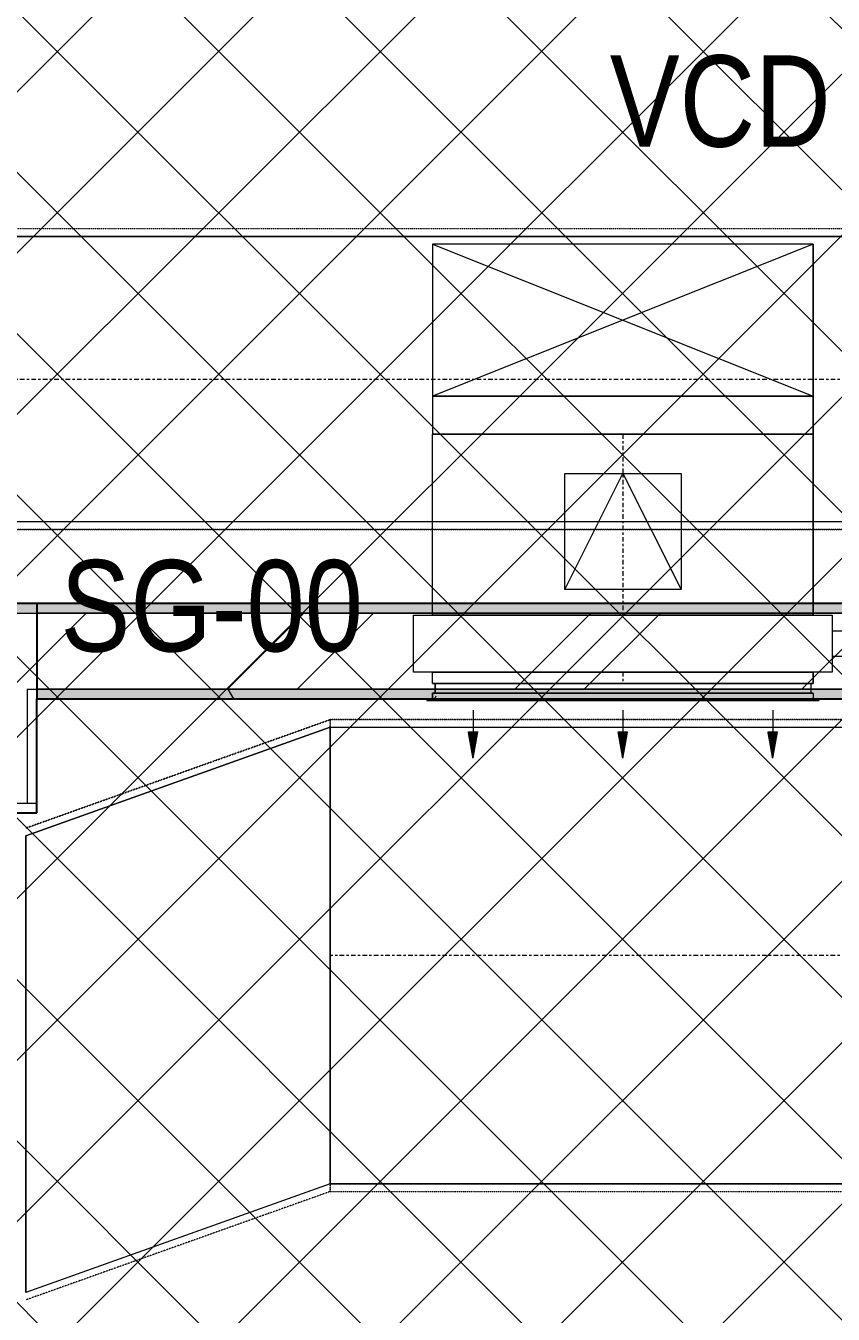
# Model space of a CAD drawing. Header units: inches. Extents: x -83664 to 20107, y -47222 to 19398.
# Drawn here: x -36351 to -34230, y -27657 to -24271 of the extents above; entities that cross this region are included whole.
import ezdxf

# ---------------------------------------------------------------- set-up
doc = ezdxf.new("R2010")
doc.units = ezdxf.units.IN
doc.header["$MEASUREMENT"] = 0
doc.linetypes.add('Center', pattern=[29.999999, 12, -6, 6, -6])
doc.linetypes.add('Hidden 0_50', pattern=[1.0584, 0.5292, -0.5292])
doc.layers.add('A-DETL', color=7, linetype='Continuous', lineweight=18, true_color=0x00a600)
doc.layers.add('M-HVAC-DUCT', color=7, linetype='Continuous', lineweight=9, true_color=0xffe97f)
for name, color, linetype, lineweight in [('A-DETL-GENF', 7, 'Continuous', 9), ('A-WALL', 7, 'Continuous', 9), ('A-WALL-PATT', 7, 'Continuous', 25), ('G-ANNO-TEXT', 7, 'Continuous', 9), ('M-HVAC-CDFF', 7, 'Continuous', 9), ('M-HVAC-DUCT-ANNO', 7, 'Continuous', 9), ('M-HVAC-DUCT-CNTR', 7, 'Center', 9)]:
    doc.layers.add(name, color=color, linetype=linetype, lineweight=lineweight)
doc.styles.add('Arial Narrow_21', font='ARIALN.TTF', dxfattribs={"height": 240})
pattern_1 = [(0, (0, 0), (1219.2, 304.8), [50.292, -864.108, 50.292, -864.108, -4876.8]), (0, (0, 0), (1219.2, 304.8), [-1828.8, 50.292, -1778.508, 50.292, -864.108, -2133.6]), (0, (0, 0), (1219.2, 304.8), [-4572, 50.292, -559.308, 50.292, -1473.708]), (120, (457.2, 152.4), (-873.56454, 903.45817), [50.292, -864.108, 50.292, -864.108, -4876.8]), (120, (457.2, 152.4), (-873.56454, 903.45817), [-1828.8, 50.292, -1778.508, 50.292, -864.108, -2133.6]), (120, (457.2, 152.4), (-873.56454, 903.45817), [-4572, 50.292, -559.308, 50.292, -1473.708]), (240, (609.6, 762), (-345.63546, -1208.25817), [50.292, -864.108, 50.292, -864.108, -4876.8]), (240, (609.6, 762), (-345.63546, -1208.25817), [-1828.8, 50.292, -1778.508, 50.292, -864.108, -2133.6]), (240, (609.6, 762), (-345.63546, -1208.25817), [-4572, 50.292, -559.308, 50.292, -1473.708])]
pattern_2 = [(45, (0, 0), (-377.1708, 377.1708), []), (45, (0, 571.5), (-377.1708, 377.1708), [])]

# ---------------------------------------------------------------- blocks, each defined once
blk = doc.blocks.new('GCE-AT-Supply Register Grille Rectangular1 - 1000x400-8275227-FIRST FLOOR AC CONDITIONING LAYOUT - PART A')
at = {"layer": 'A-DETL-GENF', "color": 30, "true_color": 0xff7f00}
for p, q in [((-393.7, -29.8), (-393.7, -87.3)), ((0, -29.8), (0, -87.3)), ((393.6, -29.8), (393.6, -87.3)), ((-393.7, -156.2), (-405.8, -87.3)), ((-405.8, -87.3), (-381.5, -87.3)), ((-393.7, -156.2), (-405.8, -87.3)), ((-405.8, -87.6), (-405.8, -87.3)), ((-405.7, -88.2), (-405.7, -87.3)), ((-405.6, -88.7), (-405.6, -87.3)), ((-405.4, -89.9), (-405.4, -87.3)), ((-405.4, -89.3), (-405.4, -87.3)), ((-405.3, -90.4), (-405.3, -87.3)), ((-405.2, -91), (-405.2, -87.3)), ((-405.1, -91.6), (-405.1, -87.3)), ((-405, -92.1), (-405, -87.3)), ((-404.9, -92.7), (-404.9, -87.3)), ((-404.8, -93.3), (-404.8, -87.3)), ((-404.7, -93.8), (-404.7, -87.3)), ((-404.6, -94.4), (-404.6, -87.3)), ((-404.5, -95), (-404.5, -87.3)), ((-404.4, -95.5), (-404.4, -87.3)), ((-404.3, -96.1), (-404.3, -87.3)), ((-404.2, -96.7), (-404.2, -87.3)), ((-404.1, -97.3), (-404.1, -87.3)), ((-404, -97.8), (-404, -87.3)), ((-403.9, -98.4), (-403.9, -87.3)), ((-403.8, -99), (-403.8, -87.3)), ((-403.7, -99.5), (-403.7, -87.3)), ((-403.6, -100.1), (-403.6, -87.3)), ((-403.5, -100.7), (-403.5, -87.3)), ((-403.4, -101.2), (-403.4, -87.3)), ((-403.3, -101.8), (-403.3, -87.3)), ((-403.2, -102.4), (-403.2, -87.3)), ((-403.1, -102.9), (-403.1, -87.3)), ((-403, -103.5), (-403, -87.3)), ((-402.9, -104.1), (-402.9, -87.3)), ((-402.8, -104.6), (-402.8, -87.3)), ((-402.7, -105.2), (-402.7, -87.3)), ((-402.6, -105.8), (-402.6, -87.3)), ((-402.5, -106.3), (-402.5, -87.3)), ((-402.4, -106.9), (-402.4, -87.3)), ((-402.3, -107.5), (-402.3, -87.3)), ((-402.2, -108), (-402.2, -87.3)), ((-402.1, -108.6), (-402.1, -87.3)), ((-401.9, -109.7), (-401.9, -87.3)), ((-401.9, -109.2), (-401.9, -87.3)), ((-401.8, -110.3), (-401.8, -87.3)), ((-401.6, -111.4), (-401.6, -87.3)), ((-401.6, -110.9), (-401.6, -87.3)), ((-401.5, -112), (-401.5, -87.3)), ((-401.4, -112.6), (-401.4, -87.3)), ((-401.3, -113.1), (-401.3, -87.3)), ((-401.2, -113.7), (-401.2, -87.3)), ((-401.1, -114.3), (-401.1, -87.3)), ((-401, -114.8), (-401, -87.3)), ((-400.9, -115.4), (-400.9, -87.3)), ((-400.8, -116), (-400.8, -87.3)), ((-400.7, -116.5), (-400.7, -87.3)), ((-400.6, -117.1), (-400.6, -87.3)), ((-400.4, -118.2), (-400.4, -87.3)), ((-400.4, -117.7), (-400.4, -87.3)), ((-400.3, -118.8), (-400.3, -87.3)), ((-400.1, -119.9), (-400.1, -87.3)), ((-400.1, -119.4), (-400.1, -87.3)), ((-400, -120.5), (-400, -87.3)), ((-399.9, -121.1), (-399.9, -87.3)), ((-399.8, -121.6), (-399.8, -87.3)), ((-399.7, -122.2), (-399.7, -87.3)), ((-399.6, -122.8), (-399.6, -87.3)), ((-399.5, -123.3), (-399.5, -87.3)), ((-399.4, -123.9), (-399.4, -87.3)), ((-399.3, -124.5), (-399.3, -87.3)), ((-399.2, -125), (-399.2, -87.3)), ((-399.1, -125.6), (-399.1, -87.3)), ((-398.9, -126.7), (-398.9, -87.3)), ((-398.9, -126.2), (-398.9, -87.3)), ((-398.8, -127.3), (-398.8, -87.3)), ((-398.6, -128.4), (-398.6, -87.3)), ((-398.6, -127.9), (-398.6, -87.3)), ((-398.5, -129), (-398.5, -87.3)), ((-398.4, -129.6), (-398.4, -87.3)), ((-398.3, -130.1), (-398.3, -87.3)), ((-398.2, -130.7), (-398.2, -87.3)), ((-398.1, -131.3), (-398.1, -87.3)), ((-398, -131.8), (-398, -87.3)), ((-397.9, -132.4), (-397.9, -87.3)), ((-397.8, -133), (-397.8, -87.3)), ((-397.7, -133.5), (-397.7, -87.3)), ((-397.6, -134.1), (-397.6, -87.3)), ((-397.4, -135.2), (-397.4, -87.3)), ((-397.4, -134.7), (-397.4, -87.3)), ((-397.3, -135.8), (-397.3, -87.3)), ((-397.2, -136.4), (-397.2, -87.3)), ((-397.1, -136.9), (-397.1, -87.3)), ((-397, -137.5), (-397, -87.3)), ((-396.9, -138.1), (-396.9, -87.3)), ((-396.8, -138.7), (-396.8, -87.3)), ((-396.7, -139.2), (-396.7, -87.3)), ((-396.6, -139.8), (-396.6, -87.3)), ((-396.5, -140.4), (-396.5, -87.3)), ((-396.4, -140.9), (-396.4, -87.3)), ((-396.3, -141.5), (-396.3, -87.3)), ((-396.2, -142.1), (-396.2, -87.3)), ((-396.1, -142.6), (-396.1, -87.3)), ((-395.9, -143.8), (-395.9, -87.3)), ((-395.9, -143.2), (-395.9, -87.3)), ((-395.8, -144.3), (-395.8, -87.3)), ((-395.7, -144.9), (-395.7, -87.3)), ((-395.6, -145.5), (-395.6, -87.3)), ((-395.5, -146), (-395.5, -87.3)), ((-395.4, -146.6), (-395.4, -87.3)), ((-395.3, -147.2), (-395.3, -87.3)), ((-395.2, -147.7), (-395.2, -87.3)), ((-395.1, -148.3), (-395.1, -87.3)), ((-395, -148.9), (-395, -87.3)), ((-394.9, -149.4), (-394.9, -87.3)), ((-394.8, -150), (-394.8, -87.3)), ((-394.7, -150.6), (-394.7, -87.3)), ((-394.6, -151.1), (-394.6, -87.3)), ((-394.4, -152.3), (-394.4, -87.3)), ((-394.4, -151.7), (-394.4, -87.3)), ((-394.3, -152.8), (-394.3, -87.3)), ((-394.2, -153.4), (-394.2, -87.3)), ((-394.1, -154), (-394.1, -87.3)), ((-394, -154.5), (-394, -87.3)), ((-393.9, -155.1), (-393.9, -87.3)), ((-393.8, -155.7), (-393.8, -87.3)), ((-393.7, -156.2), (-393.7, -87.3)), ((-393.7, -156.2), (-381.5, -87.3)), ((-393.7, -156.2), (-393.7, -87.3)), ((-393.5, -155.7), (-393.5, -87.3)), ((-393.4, -155.1), (-393.4, -87.3)), ((-393.3, -154.5), (-393.3, -87.3)), ((-393.2, -154), (-393.2, -87.3)), ((-393.1, -153.4), (-393.1, -87.3)), ((-393, -152.8), (-393, -87.3)), ((-392.9, -152.3), (-392.9, -87.3)), ((-392.8, -151.7), (-392.8, -87.3)), ((-392.7, -151.1), (-392.7, -87.3)), ((-392.6, -150.6), (-392.6, -87.3)), ((-392.5, -150), (-392.5, -87.3)), ((-392.4, -149.4), (-392.4, -87.3)), ((-392.3, -148.9), (-392.3, -87.3)), ((-392.2, -148.3), (-392.2, -87.3)), ((-392.1, -147.7), (-392.1, -87.3)), ((-392, -147.2), (-392, -87.3)), ((-391.9, -146.6), (-391.9, -87.3)), ((-391.8, -146), (-391.8, -87.3)), ((-391.7, -145.5), (-391.7, -87.3)), ((-391.6, -144.9), (-391.6, -87.3)), ((-391.5, -144.3), (-391.5, -87.3)), ((-391.4, -143.8), (-391.4, -87.3)), ((-391.3, -143.2), (-391.3, -87.3)), ((-391.2, -142.6), (-391.2, -87.3)), ((-391.1, -142.1), (-391.1, -87.3)), ((-391, -141.5), (-391, -87.3)), ((-390.9, -140.9), (-390.9, -87.3)), ((-390.8, -140.4), (-390.8, -87.3)), ((-390.7, -139.8), (-390.7, -87.3)), ((-390.6, -139.2), (-390.6, -87.3)), ((-390.5, -138.7), (-390.5, -87.3)), ((-390.4, -138.1), (-390.4, -87.3)), ((-390.3, -137.5), (-390.3, -87.3)), ((-390.2, -136.9), (-390.2, -87.3)), ((-390.1, -136.4), (-390.1, -87.3)), ((-390, -135.8), (-390, -87.3)), ((-389.9, -135.2), (-389.9, -87.3)), ((-389.8, -134.7), (-389.8, -87.3)), ((-389.7, -134.1), (-389.7, -87.3)), ((-389.6, -133.5), (-389.6, -87.3)), ((-389.5, -133), (-389.5, -87.3)), ((-389.4, -132.4), (-389.4, -87.3)), ((-389.3, -131.8), (-389.3, -87.3)), ((-389.2, -131.3), (-389.2, -87.3)), ((-389.1, -130.7), (-389.1, -87.3)), ((-389, -130.1), (-389, -87.3)), ((-388.9, -129.6), (-388.9, -87.3)), ((-388.8, -129), (-388.8, -87.3)), ((-388.7, -128.4), (-388.7, -87.3)), ((-388.6, -127.9), (-388.6, -87.3)), ((-388.5, -127.3), (-388.5, -87.3)), ((-388.4, -126.7), (-388.4, -87.3)), ((-388.3, -126.2), (-388.3, -87.3)), ((-388.2, -125.6), (-388.2, -87.3)), ((-388.1, -125), (-388.1, -87.3)), ((-388, -124.5), (-388, -87.3)), ((-387.9, -123.9), (-387.9, -87.3)), ((-387.8, -123.3), (-387.8, -87.3)), ((-387.7, -122.8), (-387.7, -87.3)), ((-387.6, -122.2), (-387.6, -87.3)), ((-387.5, -121.6), (-387.5, -87.3)), ((-387.4, -121.1), (-387.4, -87.3)), ((-387.3, -120.5), (-387.3, -87.3)), ((-387.2, -119.9), (-387.2, -87.3)), ((-387.1, -119.4), (-387.1, -87.3)), ((-387, -118.8), (-387, -87.3)), ((-386.9, -118.2), (-386.9, -87.3)), ((-386.8, -117.7), (-386.8, -87.3)), ((-386.7, -117.1), (-386.7, -87.3)), ((-386.6, -116.5), (-386.6, -87.3)), ((-386.5, -116), (-386.5, -87.3)), ((-386.4, -115.4), (-386.4, -87.3)), ((-386.3, -114.8), (-386.3, -87.3)), ((-386.2, -114.3), (-386.2, -87.3)), ((-386.1, -113.7), (-386.1, -87.3)), ((-386, -113.1), (-386, -87.3)), ((-385.9, -112.6), (-385.9, -87.3)), ((-385.8, -112), (-385.8, -87.3)), ((-385.7, -111.4), (-385.7, -87.3)), ((-385.6, -110.9), (-385.6, -87.3)), ((-385.5, -110.3), (-385.5, -87.3)), ((-385.4, -109.7), (-385.4, -87.3)), ((-385.3, -109.2), (-385.3, -87.3)), ((-385.2, -108.6), (-385.2, -87.3)), ((-385.1, -108), (-385.1, -87.3)), ((-385, -107.5), (-385, -87.3)), ((-384.9, -106.9), (-384.9, -87.3)), ((-384.8, -106.3), (-384.8, -87.3)), ((-384.7, -105.8), (-384.7, -87.3)), ((-384.6, -105.2), (-384.6, -87.3)), ((-384.5, -104.6), (-384.5, -87.3)), ((-384.4, -104.1), (-384.4, -87.3)), ((-384.3, -103.5), (-384.3, -87.3)), ((-384.2, -102.9), (-384.2, -87.3)), ((-384.1, -102.4), (-384.1, -87.3)), ((-384, -101.8), (-384, -87.3)), ((-383.9, -101.2), (-383.9, -87.3)), ((-383.8, -100.7), (-383.8, -87.3)), ((-383.7, -100.1), (-383.7, -87.3)), ((-383.6, -99.5), (-383.6, -87.3)), ((-383.5, -99), (-383.5, -87.3)), ((-383.4, -98.4), (-383.4, -87.3)), ((-383.3, -97.8), (-383.3, -87.3)), ((-383.2, -97.3), (-383.2, -87.3)), ((-383.1, -96.7), (-383.1, -87.3)), ((-383, -96.1), (-383, -87.3)), ((-382.9, -95.5), (-382.9, -87.3)), ((-382.8, -95), (-382.8, -87.3)), ((-382.7, -94.4), (-382.7, -87.3)), ((-382.6, -93.8), (-382.6, -87.3)), ((-382.5, -93.3), (-382.5, -87.3)), ((-382.4, -92.7), (-382.4, -87.3)), ((-382.3, -92.1), (-382.3, -87.3)), ((-382.2, -91.6), (-382.2, -87.3)), ((-382.1, -91), (-382.1, -87.3)), ((-382, -90.4), (-382, -87.3)), ((-381.9, -89.9), (-381.9, -87.3)), ((-381.8, -89.3), (-381.8, -87.3)), ((-381.7, -88.7), (-381.7, -87.3)), ((-381.6, -88.2), (-381.6, -87.3)), ((-381.5, -87.6), (-381.5, -87.3)), ((0, -156.2), (-12.2, -87.3)), ((-12.2, -87.3), (12.2, -87.3)), ((0, -156.2), (-12.2, -87.3)), ((-12.1, -87.6), (-12.1, -87.3)), ((-12, -88.2), (-12, -87.3)), ((-11.9, -88.7), (-11.9, -87.3)), ((-11.8, -89.3), (-11.8, -87.3)), ((-11.7, -89.9), (-11.7, -87.3)), ((-11.6, -90.4), (-11.6, -87.3)), ((-11.5, -91), (-11.5, -87.3)), ((-11.4, -91.6), (-11.4, -87.3)), ((-11.3, -92.1), (-11.3, -87.3)), ((-11.2, -92.7), (-11.2, -87.3)), ((-11.1, -93.3), (-11.1, -87.3)), ((-11, -93.8), (-11, -87.3)), ((-10.9, -94.4), (-10.9, -87.3)), ((-10.8, -95), (-10.8, -87.3)), ((-10.7, -95.5), (-10.7, -87.3)), ((-10.6, -96.1), (-10.6, -87.3)), ((-10.5, -96.7), (-10.5, -87.3)), ((-10.4, -97.3), (-10.4, -87.3)), ((-10.3, -97.8), (-10.3, -87.3)), ((-10.2, -98.4), (-10.2, -87.3)), ((-10.1, -99), (-10.1, -87.3)), ((-10, -99.5), (-10, -87.3)), ((-9.9, -100.1), (-9.9, -87.3)), ((-9.8, -100.7), (-9.8, -87.3)), ((-9.7, -101.2), (-9.7, -87.3)), ((-9.6, -101.8), (-9.6, -87.3)), ((-9.5, -102.4), (-9.5, -87.3)), ((-9.4, -102.9), (-9.4, -87.3)), ((-9.3, -103.5), (-9.3, -87.3)), ((-9.2, -104.1), (-9.2, -87.3)), ((-9.1, -104.6), (-9.1, -87.3)), ((-9, -105.2), (-9, -87.3)), ((-8.9, -105.8), (-8.9, -87.3)), ((-8.8, -106.3), (-8.8, -87.3)), ((-8.7, -106.9), (-8.7, -87.3)), ((-8.6, -107.5), (-8.6, -87.3)), ((-8.5, -108), (-8.5, -87.3)), ((-8.4, -108.6), (-8.4, -87.3)), ((-8.3, -109.2), (-8.3, -87.3)), ((-8.2, -109.7), (-8.2, -87.3)), ((-8.1, -110.3), (-8.1, -87.3)), ((-8, -110.9), (-8, -87.3)), ((-7.9, -111.4), (-7.9, -87.3)), ((-7.8, -112), (-7.8, -87.3)), ((-7.7, -112.6), (-7.7, -87.3)), ((-7.6, -113.1), (-7.6, -87.3)), ((-7.5, -113.7), (-7.5, -87.3)), ((-7.4, -114.3), (-7.4, -87.3)), ((-7.3, -114.8), (-7.3, -87.3)), ((-7.2, -115.4), (-7.2, -87.3)), ((-7.1, -116), (-7.1, -87.3)), ((-7, -116.5), (-7, -87.3)), ((-6.9, -117.1), (-6.9, -87.3)), ((-6.8, -117.7), (-6.8, -87.3)), ((-6.7, -118.2), (-6.7, -87.3)), ((-6.6, -118.8), (-6.6, -87.3)), ((-6.5, -119.4), (-6.5, -87.3)), ((-6.4, -119.9), (-6.4, -87.3)), ((-6.3, -120.5), (-6.3, -87.3)), ((-6.2, -121.1), (-6.2, -87.3)), ((-6.1, -121.6), (-6.1, -87.3)), ((-6, -122.2), (-6, -87.3)), ((-5.9, -122.8), (-5.9, -87.3)), ((-5.8, -123.3), (-5.8, -87.3)), ((-5.7, -123.9), (-5.7, -87.3)), ((-5.6, -124.5), (-5.6, -87.3)), ((-5.5, -125), (-5.5, -87.3)), ((-5.4, -125.6), (-5.4, -87.3)), ((-5.3, -126.2), (-5.3, -87.3)), ((-5.2, -126.7), (-5.2, -87.3)), ((-5.1, -127.3), (-5.1, -87.3)), ((-5, -127.9), (-5, -87.3)), ((-4.9, -128.4), (-4.9, -87.3)), ((-4.8, -129), (-4.8, -87.3)), ((-4.7, -129.6), (-4.7, -87.3)), ((-4.6, -130.1), (-4.6, -87.3)), ((-4.5, -130.7), (-4.5, -87.3)), ((-4.4, -131.3), (-4.4, -87.3)), ((-4.3, -131.8), (-4.3, -87.3)), ((-4.2, -132.4), (-4.2, -87.3)), ((-4.1, -133), (-4.1, -87.3)), ((-4, -133.5), (-4, -87.3)), ((-3.9, -134.1), (-3.9, -87.3)), ((-3.8, -134.7), (-3.8, -87.3)), ((-3.7, -135.2), (-3.7, -87.3)), ((-3.6, -135.8), (-3.6, -87.3)), ((-3.5, -136.4), (-3.5, -87.3)), ((-3.4, -136.9), (-3.4, -87.3)), ((-3.3, -137.5), (-3.3, -87.3)), ((-3.2, -138.1), (-3.2, -87.3)), ((-3.1, -138.7), (-3.1, -87.3)), ((-3, -139.2), (-3, -87.3)), ((-2.9, -139.8), (-2.9, -87.3)), ((-2.8, -140.4), (-2.8, -87.3)), ((-2.7, -140.9), (-2.7, -87.3)), ((-2.6, -141.5), (-2.6, -87.3)), ((-2.5, -142.1), (-2.5, -87.3)), ((-2.4, -142.6), (-2.4, -87.3)), ((-2.3, -143.2), (-2.3, -87.3)), ((-2.2, -143.8), (-2.2, -87.3)), ((-2.1, -144.3), (-2.1, -87.3)), ((-2, -144.9), (-2, -87.3)), ((-1.9, -145.5), (-1.9, -87.3)), ((-1.8, -146), (-1.8, -87.3)), ((-1.7, -146.6), (-1.7, -87.3)), ((-1.6, -147.2), (-1.6, -87.3)), ((-1.5, -147.7), (-1.5, -87.3)), ((-1.4, -148.3), (-1.4, -87.3)), ((-1.3, -148.9), (-1.3, -87.3)), ((-1.2, -149.4), (-1.2, -87.3)), ((-1.1, -150), (-1.1, -87.3)), ((-1, -150.6), (-1, -87.3)), ((-0.9, -151.1), (-0.9, -87.3)), ((-0.8, -151.7), (-0.8, -87.3)), ((-0.7, -152.3), (-0.7, -87.3)), ((-0.6, -152.8), (-0.6, -87.3)), ((-0.5, -153.4), (-0.5, -87.3)), ((-0.4, -154), (-0.4, -87.3)), ((-0.3, -154.5), (-0.3, -87.3)), ((-0.2, -155.1), (-0.2, -87.3)), ((-0.1, -155.7), (-0.1, -87.3)), ((0, -156.2), (12.2, -87.3)), ((0, -156.2), (0, -87.3)), ((0, -156.2), (0, -87.3)), ((0.1, -155.7), (0.1, -87.3)), ((0.2, -155.1), (0.2, -87.3)), ((0.3, -154.5), (0.3, -87.3)), ((0.4, -154), (0.4, -87.3)), ((0.5, -153.4), (0.5, -87.3)), ((0.6, -152.8), (0.6, -87.3)), ((0.7, -152.3), (0.7, -87.3)), ((0.8, -151.7), (0.8, -87.3)), ((0.9, -151.1), (0.9, -87.3)), ((1, -150.6), (1, -87.3)), ((1.1, -150), (1.1, -87.3)), ((1.2, -149.4), (1.2, -87.3)), ((1.3, -148.9), (1.3, -87.3)), ((1.4, -148.3), (1.4, -87.3)), ((1.5, -147.7), (1.5, -87.3)), ((1.6, -147.2), (1.6, -87.3)), ((1.7, -146.6), (1.7, -87.3)), ((1.8, -146), (1.8, -87.3)), ((1.9, -145.5), (1.9, -87.3)), ((2, -144.9), (2, -87.3)), ((2.1, -144.3), (2.1, -87.3)), ((2.2, -143.8), (2.2, -87.3)), ((2.3, -143.2), (2.3, -87.3)), ((2.4, -142.6), (2.4, -87.3)), ((2.5, -142.1), (2.5, -87.3)), ((2.6, -141.5), (2.6, -87.3)), ((2.7, -140.9), (2.7, -87.3)), ((2.8, -140.4), (2.8, -87.3)), ((2.9, -139.8), (2.9, -87.3)), ((3, -139.2), (3, -87.3)), ((3.1, -138.7), (3.1, -87.3)), ((3.2, -138.1), (3.2, -87.3)), ((3.3, -137.5), (3.3, -87.3)), ((3.4, -136.9), (3.4, -87.3)), ((3.5, -136.4), (3.5, -87.3)), ((3.6, -135.8), (3.6, -87.3)), ((3.7, -135.2), (3.7, -87.3)), ((3.8, -134.7), (3.8, -87.3)), ((3.9, -134.1), (3.9, -87.3)), ((4, -133.5), (4, -87.3)), ((4.1, -133), (4.1, -87.3)), ((4.2, -132.4), (4.2, -87.3)), ((4.3, -131.8), (4.3, -87.3)), ((4.4, -131.3), (4.4, -87.3)), ((4.5, -130.7), (4.5, -87.3)), ((4.6, -130.1), (4.6, -87.3)), ((4.7, -129.6), (4.7, -87.3)), ((4.8, -129), (4.8, -87.3)), ((4.9, -128.4), (4.9, -87.3)), ((5, -127.9), (5, -87.3)), ((5.1, -127.3), (5.1, -87.3)), ((5.2, -126.7), (5.2, -87.3)), ((5.3, -126.2), (5.3, -87.3)), ((5.4, -125.6), (5.4, -87.3)), ((5.5, -125), (5.5, -87.3)), ((5.6, -124.5), (5.6, -87.3)), ((5.7, -123.9), (5.7, -87.3)), ((5.8, -123.3), (5.8, -87.3)), ((5.9, -122.8), (5.9, -87.3)), ((6, -122.2), (6, -87.3)), ((6.1, -121.6), (6.1, -87.3)), ((6.2, -121.1), (6.2, -87.3)), ((6.3, -120.5), (6.3, -87.3)), ((6.4, -119.9), (6.4, -87.3)), ((6.5, -119.4), (6.5, -87.3)), ((6.6, -118.8), (6.6, -87.3)), ((6.7, -118.2), (6.7, -87.3)), ((6.8, -117.7), (6.8, -87.3)), ((6.9, -117.1), (6.9, -87.3)), ((7, -116.5), (7, -87.3)), ((7.1, -116), (7.1, -87.3)), ((7.2, -115.4), (7.2, -87.3)), ((7.3, -114.8), (7.3, -87.3)), ((7.4, -114.3), (7.4, -87.3)), ((7.5, -113.7), (7.5, -87.3)), ((7.6, -113.1), (7.6, -87.3)), ((7.7, -112.6), (7.7, -87.3)), ((7.8, -112), (7.8, -87.3)), ((7.9, -111.4), (7.9, -87.3)), ((8, -110.9), (8, -87.3)), ((8.1, -110.3), (8.1, -87.3)), ((8.2, -109.7), (8.2, -87.3)), ((8.3, -109.2), (8.3, -87.3)), ((8.4, -108.6), (8.4, -87.3)), ((8.5, -108), (8.5, -87.3)), ((8.6, -107.5), (8.6, -87.3)), ((8.7, -106.9), (8.7, -87.3)), ((8.8, -106.3), (8.8, -87.3)), ((8.9, -105.8), (8.9, -87.3)), ((9, -105.2), (9, -87.3)), ((9.1, -104.6), (9.1, -87.3)), ((9.2, -104.1), (9.2, -87.3)), ((9.3, -103.5), (9.3, -87.3)), ((9.4, -102.9), (9.4, -87.3)), ((9.5, -102.4), (9.5, -87.3)), ((9.6, -101.8), (9.6, -87.3)), ((9.7, -101.2), (9.7, -87.3)), ((9.8, -100.7), (9.8, -87.3)), ((9.9, -100.1), (9.9, -87.3)), ((10, -99.5), (10, -87.3)), ((10.1, -99), (10.1, -87.3)), ((10.2, -98.4), (10.2, -87.3)), ((10.3, -97.8), (10.3, -87.3)), ((10.4, -97.3), (10.4, -87.3)), ((10.5, -96.7), (10.5, -87.3)), ((10.6, -96.1), (10.6, -87.3)), ((10.7, -95.5), (10.7, -87.3)), ((10.8, -95), (10.8, -87.3)), ((10.9, -94.4), (10.9, -87.3)), ((11, -93.8), (11, -87.3)), ((11.1, -93.3), (11.1, -87.3)), ((11.2, -92.7), (11.2, -87.3)), ((11.3, -92.1), (11.3, -87.3)), ((11.4, -91.6), (11.4, -87.3)), ((11.5, -91), (11.5, -87.3)), ((11.6, -90.4), (11.6, -87.3)), ((11.7, -89.9), (11.7, -87.3)), ((11.8, -89.3), (11.8, -87.3)), ((11.9, -88.7), (11.9, -87.3)), ((12, -88.2), (12, -87.3)), ((12.1, -87.6), (12.1, -87.3)), ((393.6, -156.2), (381.5, -87.3)), ((381.5, -87.3), (405.8, -87.3)), ((393.6, -156.2), (381.5, -87.3)), ((381.5, -87.6), (381.5, -87.3)), ((381.6, -88.2), (381.6, -87.3)), ((381.7, -88.7), (381.7, -87.3)), ((381.8, -89.3), (381.8, -87.3)), ((381.9, -89.9), (381.9, -87.3)), ((382, -90.4), (382, -87.3)), ((382.1, -91), (382.1, -87.3)), ((382.2, -91.6), (382.2, -87.3)), ((382.3, -92.1), (382.3, -87.3)), ((382.4, -92.7), (382.4, -87.3)), ((382.5, -93.3), (382.5, -87.3)), ((382.6, -93.8), (382.6, -87.3)), ((382.7, -94.4), (382.7, -87.3)), ((382.8, -95), (382.8, -87.3)), ((382.9, -95.5), (382.9, -87.3)), ((383, -96.1), (383, -87.3)), ((383.1, -96.7), (383.1, -87.3)), ((383.2, -97.3), (383.2, -87.3)), ((383.3, -97.8), (383.3, -87.3)), ((383.4, -98.4), (383.4, -87.3)), ((383.5, -99), (383.5, -87.3)), ((383.6, -99.5), (383.6, -87.3)), ((383.7, -100.1), (383.7, -87.3)), ((383.8, -100.7), (383.8, -87.3)), ((383.9, -101.2), (383.9, -87.3)), ((384, -101.8), (384, -87.3)), ((384.1, -102.4), (384.1, -87.3)), ((384.2, -102.9), (384.2, -87.3)), ((384.3, -103.5), (384.3, -87.3)), ((384.4, -104.1), (384.4, -87.3)), ((384.5, -104.6), (384.5, -87.3)), ((384.6, -105.2), (384.6, -87.3)), ((384.7, -105.8), (384.7, -87.3)), ((384.8, -106.3), (384.8, -87.3)), ((384.9, -106.9), (384.9, -87.3)), ((385, -107.5), (385, -87.3)), ((385.1, -108), (385.1, -87.3)), ((385.2, -108.6), (385.2, -87.3)), ((385.3, -109.2), (385.3, -87.3)), ((385.4, -109.7), (385.4, -87.3)), ((385.5, -110.3), (385.5, -87.3)), ((385.6, -110.9), (385.6, -87.3)), ((385.7, -111.4), (385.7, -87.3)), ((385.8, -112), (385.8, -87.3)), ((385.9, -112.6), (385.9, -87.3)), ((386, -113.1), (386, -87.3)), ((386.1, -113.7), (386.1, -87.3)), ((386.2, -114.3), (386.2, -87.3)), ((386.3, -114.8), (386.3, -87.3)), ((386.4, -115.4), (386.4, -87.3)), ((386.5, -116), (386.5, -87.3)), ((386.6, -116.5), (386.6, -87.3)), ((386.7, -117.1), (386.7, -87.3)), ((386.8, -117.7), (386.8, -87.3)), ((386.9, -118.2), (386.9, -87.3)), ((387, -118.8), (387, -87.3)), ((387.1, -119.4), (387.1, -87.3)), ((387.2, -119.9), (387.2, -87.3)), ((387.3, -120.5), (387.3, -87.3)), ((387.4, -121.1), (387.4, -87.3)), ((387.5, -121.6), (387.5, -87.3)), ((387.6, -122.2), (387.6, -87.3)), ((387.7, -122.8), (387.7, -87.3)), ((387.8, -123.3), (387.8, -87.3)), ((387.9, -123.9), (387.9, -87.3)), ((388, -124.5), (388, -87.3)), ((388.1, -125), (388.1, -87.3)), ((388.2, -125.6), (388.2, -87.3)), ((388.3, -126.2), (388.3, -87.3)), ((388.4, -126.7), (388.4, -87.3)), ((388.5, -127.3), (388.5, -87.3)), ((388.6, -127.9), (388.6, -87.3)), ((388.7, -128.4), (388.7, -87.3)), ((388.8, -129), (388.8, -87.3)), ((388.9, -129.6), (388.9, -87.3)), ((389, -130.1), (389, -87.3)), ((389.1, -130.7), (389.1, -87.3)), ((389.2, -131.3), (389.2, -87.3)), ((389.3, -131.8), (389.3, -87.3)), ((389.4, -132.4), (389.4, -87.3)), ((389.5, -133), (389.5, -87.3)), ((389.6, -133.5), (389.6, -87.3)), ((389.7, -134.1), (389.7, -87.3)), ((389.8, -134.7), (389.8, -87.3)), ((389.9, -135.2), (389.9, -87.3)), ((390, -135.8), (390, -87.3)), ((390.1, -136.4), (390.1, -87.3)), ((390.2, -136.9), (390.2, -87.3)), ((390.3, -137.5), (390.3, -87.3)), ((390.4, -138.1), (390.4, -87.3)), ((390.5, -138.7), (390.5, -87.3)), ((390.6, -139.2), (390.6, -87.3)), ((390.7, -139.8), (390.7, -87.3)), ((390.8, -140.4), (390.8, -87.3)), ((390.9, -140.9), (390.9, -87.3)), ((391, -141.5), (391, -87.3)), ((391.1, -142.1), (391.1, -87.3)), ((391.2, -142.6), (391.2, -87.3)), ((391.3, -143.2), (391.3, -87.3)), ((391.4, -143.8), (391.4, -87.3)), ((391.5, -144.3), (391.5, -87.3)), ((391.6, -144.9), (391.6, -87.3)), ((391.7, -145.5), (391.7, -87.3)), ((391.8, -146), (391.8, -87.3)), ((391.9, -146.6), (391.9, -87.3)), ((392, -147.2), (392, -87.3)), ((392.1, -147.7), (392.1, -87.3)), ((392.2, -148.3), (392.2, -87.3)), ((392.3, -148.9), (392.3, -87.3)), ((392.4, -149.4), (392.4, -87.3)), ((392.5, -150), (392.5, -87.3)), ((392.6, -150.6), (392.6, -87.3)), ((392.7, -151.1), (392.7, -87.3)), ((392.8, -151.7), (392.8, -87.3)), ((392.9, -152.3), (392.9, -87.3)), ((393, -152.8), (393, -87.3)), ((393.1, -153.4), (393.1, -87.3)), ((393.2, -154), (393.2, -87.3)), ((393.3, -154.5), (393.3, -87.3)), ((393.4, -155.1), (393.4, -87.3)), ((393.5, -155.7), (393.5, -87.3)), ((393.6, -156.2), (405.8, -87.3)), ((393.6, -156.2), (393.6, -87.3)), ((393.6, -156.2), (393.6, -87.3)), ((393.7, -155.7), (393.7, -87.3)), ((393.8, -155.1), (393.8, -87.3)), ((393.9, -154.5), (393.9, -87.3)), ((394.1, -154), (394.1, -87.3)), ((394.1, -153.4), (394.1, -87.3)), ((394.2, -152.8), (394.2, -87.3)), ((394.4, -152.3), (394.4, -87.3)), ((394.4, -151.7), (394.4, -87.3)), ((394.6, -151.1), (394.6, -87.3)), ((394.6, -150.6), (394.6, -87.3)), ((394.7, -150), (394.7, -87.3)), ((394.9, -149.4), (394.9, -87.3)), ((394.9, -148.9), (394.9, -87.3)), ((395.1, -148.3), (395.1, -87.3)), ((395.1, -147.7), (395.1, -87.3)), ((395.2, -147.2), (395.2, -87.3)), ((395.3, -146.6), (395.3, -87.3)), ((395.4, -146), (395.4, -87.3)), ((395.6, -145.5), (395.6, -87.3)), ((395.6, -144.9), (395.6, -87.3)), ((395.8, -144.3), (395.8, -87.3)), ((395.9, -143.8), (395.9, -87.3)), ((395.9, -143.2), (395.9, -87.3)), ((396.1, -142.6), (396.1, -87.3)), ((396.1, -142.1), (396.1, -87.3)), ((396.2, -141.5), (396.2, -87.3)), ((396.4, -140.9), (396.4, -87.3)), ((396.4, -140.4), (396.4, -87.3)), ((396.6, -139.8), (396.6, -87.3)), ((396.6, -139.2), (396.6, -87.3)), ((396.7, -138.7), (396.7, -87.3)), ((396.8, -138.1), (396.8, -87.3)), ((396.9, -137.5), (396.9, -87.3)), ((397.1, -136.9), (397.1, -87.3)), ((397.1, -136.4), (397.1, -87.3)), ((397.2, -135.8), (397.2, -87.3)), ((397.4, -135.2), (397.4, -87.3)), ((397.4, -134.7), (397.4, -87.3)), ((397.6, -134.1), (397.6, -87.3)), ((397.6, -133.5), (397.6, -87.3)), ((397.8, -133), (397.8, -87.3)), ((397.9, -132.4), (397.9, -87.3)), ((397.9, -131.8), (397.9, -87.3)), ((398.1, -131.3), (398.1, -87.3)), ((398.1, -130.7), (398.1, -87.3)), ((398.2, -130.1), (398.2, -87.3)), ((398.4, -129.6), (398.4, -87.3)), ((398.4, -129), (398.4, -87.3)), ((398.6, -128.4), (398.6, -87.3)), ((398.6, -127.9), (398.6, -87.3)), ((398.8, -127.3), (398.8, -87.3)), ((398.9, -126.7), (398.9, -87.3)), ((398.9, -126.2), (398.9, -87.3)), ((399.1, -125.6), (399.1, -87.3)), ((399.1, -125), (399.1, -87.3)), ((399.2, -124.5), (399.2, -87.3)), ((399.4, -123.9), (399.4, -87.3)), ((399.4, -123.3), (399.4, -87.3)), ((399.6, -122.8), (399.6, -87.3)), ((399.6, -122.2), (399.6, -87.3)), ((399.8, -121.6), (399.8, -87.3)), ((399.9, -121.1), (399.9, -87.3)), ((399.9, -120.5), (399.9, -87.3)), ((400.1, -119.9), (400.1, -87.3)), ((400.1, -119.4), (400.1, -87.3)), ((400.3, -118.8), (400.3, -87.3)), ((400.4, -118.2), (400.4, -87.3)), ((400.4, -117.7), (400.4, -87.3)), ((400.6, -117.1), (400.6, -87.3)), ((400.6, -116.5), (400.6, -87.3)), ((400.8, -116), (400.8, -87.3)), ((400.9, -115.4), (400.9, -87.3)), ((400.9, -114.8), (400.9, -87.3)), ((401.1, -114.3), (401.1, -87.3)), ((401.1, -113.7), (401.1, -87.3)), ((401.2, -113.1), (401.2, -87.3)), ((401.4, -112.6), (401.4, -87.3)), ((401.4, -112), (401.4, -87.3)), ((401.6, -111.4), (401.6, -87.3)), ((401.6, -110.9), (401.6, -87.3)), ((401.8, -110.3), (401.8, -87.3)), ((401.9, -109.7), (401.9, -87.3)), ((401.9, -109.2), (401.9, -87.3)), ((402.1, -108.6), (402.1, -87.3)), ((402.1, -108), (402.1, -87.3)), ((402.2, -107.5), (402.2, -87.3)), ((402.4, -106.9), (402.4, -87.3)), ((402.4, -106.3), (402.4, -87.3)), ((402.6, -105.8), (402.6, -87.3)), ((402.6, -105.2), (402.6, -87.3)), ((402.8, -104.6), (402.8, -87.3)), ((402.9, -104.1), (402.9, -87.3)), ((402.9, -103.5), (402.9, -87.3)), ((403.1, -102.9), (403.1, -87.3)), ((403.1, -102.4), (403.1, -87.3)), ((403.3, -101.8), (403.3, -87.3)), ((403.4, -101.2), (403.4, -87.3)), ((403.4, -100.7), (403.4, -87.3)), ((403.6, -100.1), (403.6, -87.3)), ((403.6, -99.5), (403.6, -87.3)), ((403.8, -99), (403.8, -87.3)), ((403.9, -98.4), (403.9, -87.3)), ((403.9, -97.8), (403.9, -87.3)), ((404.1, -97.3), (404.1, -87.3)), ((404.1, -96.7), (404.1, -87.3)), ((404.2, -96.1), (404.2, -87.3)), ((404.4, -95.5), (404.4, -87.3)), ((404.4, -95), (404.4, -87.3)), ((404.6, -94.4), (404.6, -87.3)), ((404.6, -93.8), (404.6, -87.3)), ((404.8, -93.3), (404.8, -87.3)), ((404.9, -92.7), (404.9, -87.3)), ((405, -92.1), (405, -87.3)), ((405.1, -91.6), (405.1, -87.3)), ((405.2, -91), (405.2, -87.3)), ((405.3, -90.4), (405.3, -87.3)), ((405.4, -89.9), (405.4, -87.3)), ((405.4, -89.3), (405.4, -87.3)), ((405.6, -88.7), (405.6, -87.3)), ((405.7, -88.2), (405.7, -87.3)), ((405.8, -87.6), (405.8, -87.3))]:
    blk.add_line(p, q, dxfattribs=at)
at = {"layer": 'M-HVAC-CDFF', "color": 30, "true_color": 0xff7f00}
for p, q in [((-493.6, 40), (493.6, 40)), ((493.6, 40), (-493.6, 40)), ((-493.6, 15), (-493.6, 40)), ((-493.6, 40), (-493.6, 15)), ((493.6, 40), (493.6, 15)), ((493.6, 40), (493.6, 15)), ((515, 0), (-515, 0)), ((-515, 0), (515, 0)), ((-515, 0), (-515, -4.8)), ((-515, 0), (-515, -4.8)), ((-500, 15), (500, 15)), ((500, 15), (-500, 15)), ((-500, 0), (-500, 15)), ((-500, 15), (-500, 0)), ((-500, 0), (500, 0)), ((500, 0), (-500, 0)), ((-493.6, 15), (493.6, 15)), ((493.6, 15), (-493.6, 15)), ((500, 15), (500, 0)), ((500, 15), (500, 0)), ((515, -4.8), (515, 0)), ((515, 0), (515, -4.8)), ((515, -4.8), (-515, -4.8)), ((-515, -4.8), (515, -4.8))]:
    blk.add_line(p, q, dxfattribs=at)
blk = doc.blocks.new('M_Rec Elbow - Radius - 0_75W-8296346-FIRST FLOOR AC CONDITIONING LAYOUT - PART A')
at = {"layer": 'M-HVAC-DUCT', "color": 30, "true_color": 0xff7f00}
for p, q in [((117174.3, 73527.7), (116174.3, 73527.7)), ((116174.3, 73527.7), (116174.3, 73127.7)), ((116174.3, 73527.7), (116174.3, 73027.7)), ((117174.3, 73127.7), (117174.3, 73527.7)), ((117174.3, 73527.7), (117174.3, 73027.7)), ((117174.3, 73127.7), (116174.3, 73127.7)), ((116174.3, 73127.7), (117174.3, 73127.7)), ((116174.3, 73127.7), (116174.3, 73027.7)), ((117174.3, 73027.7), (117174.3, 73127.7)), ((117174.3, 73027.7), (116174.3, 73027.7)), ((116174.3, 73027.7), (117174.3, 73027.7))]:
    blk.add_line(p, q, dxfattribs=at)
blk = doc.blocks.new('TEMW-ME-DMP-Motorised Fire Damper - MSFD-V133-FIRST FLOOR AC CONDITIONING LAYOUT - PART A')
at = {"layer": 'M-HVAC-DUCT', "color": 30, "true_color": 0xff7f00}
for p, q in [((-33.75, 595), (-33.75, 550)), ((33.75, 595), (-33.75, 595)), ((33.75, 550), (33.75, 595)), ((75, 550), (-75, 550)), ((-75, 550), (-75, -550)), ((75, -550), (75, 550)), ((-75, -550), (75, -550))]:
    blk.add_line(p, q, dxfattribs=at)
blk = doc.blocks.new('M_Rectangular Transition - Length - Standard-9555006-FIRST FLOOR AC CONDITIONING LAYOUT - PART A')
at = {"layer": 'M-HVAC-DUCT', "color": 6, "true_color": 0xff00ff}
for p, q in [((0, 600), (800, 885)), ((0, 600), (800, 885)), ((800, -315), (800, 885)), ((800, 885), (800, -315)), ((0, 600), (0, -600)), ((0, -600), (0, 600)), ((0, -600), (800, -315)), ((800, -315), (0, -600))]:
    blk.add_line(p, q, dxfattribs=at)
blk = doc.blocks.new('TEMW-SMBZ-HO-BM-HVAC-00002_rvt-1-FIRST FLOOR AC CONDITIONING LAYOUT - PART A')
at = {"layer": 'M-HVAC-DUCT', "color": 6, "linetype": 'Hidden 0_50', "true_color": 0xff00ff}
for p, q in [((121320.1, 73567.7), (114070.2, 73567.7)), ((121320.1, 73567.7), (114070.2, 73567.7)), ((114070.2, 72777.7), (121320.1, 72777.7)), ((121320.1, 72777.7), (114070.2, 72777.7)), ((115905.4, 72277.7), (115105.4, 71992.7)), ((115105.4, 71992.7), (115905.4, 72277.7)), ((115905.4, 72277.7), (115905.4, 71037.7)), ((115905.4, 71037.7), (115905.4, 72277.7)), ((122272, 72277.7), (115905.4, 72277.7)), ((115905.4, 72277.7), (122272, 72277.7)), ((115905.4, 71037.7), (115905.4, 72277.7)), ((115905.4, 72277.7), (115905.4, 71037.7)), ((115905.4, 71037.7), (115105.4, 70752.7)), ((115905.4, 71037.7), (115105.4, 70752.7)), ((115905.4, 71037.7), (122272, 71037.7)), ((115905.4, 71037.7), (122272, 71037.7))]:
    blk.add_line(p, q, dxfattribs=at)
at = {"layer": 'M-HVAC-DUCT', "color": 6, "true_color": 0xff00ff}
for p, q in [((114070.2, 73547.7), (121320.1, 73547.7)), ((121320.1, 73547.7), (114070.2, 73547.7)), ((121320.1, 72797.7), (114070.2, 72797.7)), ((121320.1, 72797.7), (114070.2, 72797.7)), ((115905.4, 71057.7), (115905.4, 72257.7)), ((115905.4, 72257.7), (115905.4, 71057.7)), ((115905.4, 72257.7), (122272, 72257.7)), ((115905.4, 72257.7), (122272, 72257.7)), ((122272, 71057.7), (115905.4, 71057.7)), ((115905.4, 71057.7), (122272, 71057.7))]:
    blk.add_line(p, q, dxfattribs=at)
at = {"layer": 'M-HVAC-DUCT', "color": 30, "true_color": 0xff7f00}
for p, q in [((117174.3, 73027.7), (116174.3, 73027.7)), ((116174.3, 73027.7), (117174.3, 73027.7)), ((116174.3, 72552.7), (116174.3, 73027.7)), ((116174.3, 72552.7), (116174.3, 73027.7)), ((117174.3, 73027.7), (117174.3, 72552.7)), ((117174.3, 72552.7), (117174.3, 73027.7)), ((117174.3, 72552.7), (116174.3, 72552.7)), ((116174.3, 72552.7), (117174.3, 72552.7)), ((117174.3, 72402.7), (116174.3, 72402.7)), ((116174.3, 72402.7), (117174.3, 72402.7)), ((116174.3, 72372.7), (116174.3, 72402.7)), ((116174.3, 72372.7), (116174.3, 72402.7)), ((117174.3, 72402.7), (117174.3, 72372.7)), ((117174.3, 72372.7), (117174.3, 72402.7)), ((117174.3, 72372.7), (116174.3, 72372.7)), ((116174.3, 72372.7), (117174.3, 72372.7))]:
    blk.add_line(p, q, dxfattribs=at)
at = {"layer": 'M-HVAC-DUCT-ANNO', "color": 30, "true_color": 0xff7f00}
for p, q in [((117174.3, 73527.7), (116174.3, 73527.7)), ((116174.3, 73527.7), (116174.3, 73127.7)), ((117174.3, 73527.7), (116174.3, 73127.7)), ((116174.3, 73527.7), (117174.3, 73127.7)), ((117174.3, 73127.7), (117174.3, 73527.7)), ((116174.3, 73127.7), (117174.3, 73127.7))]:
    blk.add_line(p, q, dxfattribs=at)
at = {"layer": 'M-HVAC-DUCT-CNTR', "color": 6, "true_color": 0xff00ff}
for p, q in [((114070.2, 73172.7), (121320.1, 73172.7)), ((122272, 71657.7), (115905.4, 71657.7))]:
    blk.add_line(p, q, dxfattribs=at)
at = {"layer": 'M-HVAC-DUCT-CNTR', "color": 30, "true_color": 0xff7f00}
for p, q in [((116674.3, 73027.7), (116674.3, 72552.7)), ((116674.3, 72402.7), (116674.3, 72372.7))]:
    blk.add_line(p, q, dxfattribs=at)
at = {"layer": 'M-HVAC-CDFF', "color": 6, "linetype": 'Hidden 0_50', "lineweight": 9, "true_color": 0xff00ff}
blk.add_blockref('GCE-AT-Supply Register Grille Rectangular1 - 1000x400-8275227-FIRST FLOOR AC CONDITIONING LAYOUT - PART A', (116674.3, 72332.7), dxfattribs=at)
at = {"layer": 'M-HVAC-DUCT', "color": 6, "linetype": 'Hidden 0_50', "lineweight": 9, "true_color": 0xff00ff}
blk.add_blockref('M_Rec Elbow - Radius - 0_75W-8296346-FIRST FLOOR AC CONDITIONING LAYOUT - PART A', (0, 0), dxfattribs=at)
at = {"layer": 'M-HVAC-DUCT', "color": 6, "linetype": 'Hidden 0_50', "lineweight": 9, "true_color": 0xff00ff, "extrusion": (0, 0, -1), "rotation": 90}
blk.add_blockref('TEMW-ME-DMP-Motorised Fire Damper - MSFD-V133-FIRST FLOOR AC CONDITIONING LAYOUT - PART A', (-116674.3, 72477.7), dxfattribs=at)
at = {"layer": 'M-HVAC-DUCT', "color": 6, "linetype": 'Hidden 0_50', "lineweight": 9, "true_color": 0xff00ff, "rotation": 180}
blk.add_blockref('M_Rectangular Transition - Length - Standard-9555006-FIRST FLOOR AC CONDITIONING LAYOUT - PART A', (115905.4, 71657.7), dxfattribs=at)
blk = doc.blocks.new('TEMW-SMBZ-HO-BM-HVAC-00002_rvt-2-FIRST FLOOR AC CONDITIONING LAYOUT - PART A')
at = {"layer": 'M-HVAC-DUCT', "color": 6, "linetype": 'Hidden 0_50', "true_color": 0xff00ff}
for p, q in [((121320.1, 73567.7), (114070.2, 73567.7)), ((121320.1, 73567.7), (114070.2, 73567.7)), ((114070.2, 72777.7), (121320.1, 72777.7)), ((121320.1, 72777.7), (114070.2, 72777.7)), ((115905.4, 72277.7), (115105.4, 71992.7)), ((115105.4, 71992.7), (115905.4, 72277.7)), ((115905.4, 72277.7), (115905.4, 71037.7)), ((115905.4, 71037.7), (115905.4, 72277.7)), ((122272, 72277.7), (115905.4, 72277.7)), ((115905.4, 72277.7), (122272, 72277.7)), ((115905.4, 71037.7), (115905.4, 72277.7)), ((115905.4, 72277.7), (115905.4, 71037.7)), ((115905.4, 71037.7), (115105.4, 70752.7)), ((115905.4, 71037.7), (115105.4, 70752.7)), ((115905.4, 71037.7), (122272, 71037.7)), ((115905.4, 71037.7), (122272, 71037.7))]:
    blk.add_line(p, q, dxfattribs=at)
at = {"layer": 'M-HVAC-DUCT', "color": 6, "true_color": 0xff00ff}
for p, q in [((114070.2, 73547.7), (121320.1, 73547.7)), ((121320.1, 73547.7), (114070.2, 73547.7)), ((121320.1, 72797.7), (114070.2, 72797.7)), ((121320.1, 72797.7), (114070.2, 72797.7)), ((115905.4, 71057.7), (115905.4, 72257.7)), ((115905.4, 72257.7), (115905.4, 71057.7)), ((115905.4, 72257.7), (122272, 72257.7)), ((115905.4, 72257.7), (122272, 72257.7)), ((122272, 71057.7), (115905.4, 71057.7)), ((115905.4, 71057.7), (122272, 71057.7))]:
    blk.add_line(p, q, dxfattribs=at)
at = {"layer": 'M-HVAC-DUCT', "color": 30, "true_color": 0xff7f00}
for p, q in [((117174.3, 73027.7), (116174.3, 73027.7)), ((116174.3, 73027.7), (117174.3, 73027.7)), ((116174.3, 72552.7), (116174.3, 73027.7)), ((116174.3, 72552.7), (116174.3, 73027.7)), ((117174.3, 73027.7), (117174.3, 72552.7)), ((117174.3, 72552.7), (117174.3, 73027.7)), ((117174.3, 72552.7), (116174.3, 72552.7)), ((116174.3, 72552.7), (117174.3, 72552.7)), ((117174.3, 72402.7), (116174.3, 72402.7)), ((116174.3, 72402.7), (117174.3, 72402.7)), ((116174.3, 72372.7), (116174.3, 72402.7)), ((116174.3, 72372.7), (116174.3, 72402.7)), ((117174.3, 72402.7), (117174.3, 72372.7)), ((117174.3, 72372.7), (117174.3, 72402.7)), ((117174.3, 72372.7), (116174.3, 72372.7)), ((116174.3, 72372.7), (117174.3, 72372.7))]:
    blk.add_line(p, q, dxfattribs=at)
at = {"layer": 'M-HVAC-DUCT-ANNO', "color": 30, "true_color": 0xff7f00}
for p, q in [((117174.3, 73527.7), (116174.3, 73527.7)), ((116174.3, 73527.7), (116174.3, 73127.7)), ((117174.3, 73527.7), (116174.3, 73127.7)), ((116174.3, 73527.7), (117174.3, 73127.7)), ((117174.3, 73127.7), (117174.3, 73527.7)), ((116174.3, 73127.7), (117174.3, 73127.7))]:
    blk.add_line(p, q, dxfattribs=at)
at = {"layer": 'M-HVAC-DUCT-CNTR', "color": 6, "true_color": 0xff00ff}
for p, q in [((114070.2, 73172.7), (121320.1, 73172.7)), ((122272, 71657.7), (115905.4, 71657.7))]:
    blk.add_line(p, q, dxfattribs=at)
at = {"layer": 'M-HVAC-DUCT-CNTR', "color": 30, "true_color": 0xff7f00}
for p, q in [((116674.3, 73027.7), (116674.3, 72552.7)), ((116674.3, 72402.7), (116674.3, 72372.7))]:
    blk.add_line(p, q, dxfattribs=at)
at = {"layer": 'M-HVAC-CDFF', "color": 6, "linetype": 'Hidden 0_50', "lineweight": 9, "true_color": 0xff00ff}
blk.add_blockref('GCE-AT-Supply Register Grille Rectangular1 - 1000x400-8275227-FIRST FLOOR AC CONDITIONING LAYOUT - PART A', (116674.3, 72332.7), dxfattribs=at)
at = {"layer": 'M-HVAC-DUCT', "color": 6, "linetype": 'Hidden 0_50', "lineweight": 9, "true_color": 0xff00ff}
blk.add_blockref('M_Rec Elbow - Radius - 0_75W-8296346-FIRST FLOOR AC CONDITIONING LAYOUT - PART A', (0, 0), dxfattribs=at)
at = {"layer": 'M-HVAC-DUCT', "color": 6, "linetype": 'Hidden 0_50', "lineweight": 9, "true_color": 0xff00ff, "extrusion": (0, 0, -1), "rotation": 90}
blk.add_blockref('TEMW-ME-DMP-Motorised Fire Damper - MSFD-V133-FIRST FLOOR AC CONDITIONING LAYOUT - PART A', (-116674.3, 72477.7), dxfattribs=at)
at = {"layer": 'M-HVAC-DUCT', "color": 6, "linetype": 'Hidden 0_50', "lineweight": 9, "true_color": 0xff00ff, "rotation": 180}
blk.add_blockref('M_Rectangular Transition - Length - Standard-9555006-FIRST FLOOR AC CONDITIONING LAYOUT - PART A', (115905.4, 71657.7), dxfattribs=at)
blk = doc.blocks.new('SMBZ_Hospital Arch Model_2026_01_29_rvt-1-FIRST FLOOR AC CONDITIONING LAYOUT - PART A')
at = {"layer": 'A-WALL-PATT', "lineweight": 9, "true_color": 0xbbbbbb}
h = blk.add_hatch(dxfattribs=at)
h.set_pattern_fill('FP_13', color=9, style=0, pattern_type=2)
h.set_pattern_definition(pattern_1)
h.paths.add_polyline_path([(134497, 72557.7), (166659.4, 72557.7), (166659.4, 72582.7), (114909.4, 72582.7), (114909.4, 72557.7), (132914.7, 72557.7)])
h = blk.add_hatch(dxfattribs=at)
h.set_pattern_fill('FP_13', color=9, style=0, pattern_type=2)
h.set_pattern_definition(pattern_1)
h.paths.add_polyline_path([(123421.1, 72557.7), (123686, 72557.7), (123686, 72582.7), (115134.4, 72582.7), (115134.4, 72557.7), (120256.5, 72557.7)])
h = blk.add_hatch(dxfattribs=at)
h.set_pattern_fill('FP_12', color=9, style=0, pattern_type=2)
h.set_pattern_definition(pattern_2)
h.paths.add_polyline_path([(114909.4, 72057.7), (115109.4, 72057.7), (115109.4, 72557.7), (114909.4, 72557.7), (114909.4, 72257.7)])
h = blk.add_hatch(dxfattribs=at)
h.set_pattern_fill('FP_12', color=9, style=0, pattern_type=2)
h.set_pattern_definition(pattern_2)
h.paths.add_polyline_path([(166659.4, 72357.7), (166659.4, 72557.7), (115109.4, 72557.7), (115109.4, 72357.7), (166461.3, 72357.7), (166461.3, 72526), (166611.3, 72526), (166611.3, 72357.7), (166634.4, 72357.7)])
h.paths.add_polyline_path([(148287, 72382.7), (146937, 72382.7), (146937, 72532.7), (148287, 72532.7), (148287, 72428.4)])
h.paths.add_polyline_path([(151156.4, 72382.7), (150032.4, 72382.7), (150032.4, 72532.7), (151156.4, 72532.7), (151156.4, 72417.2)])
h.paths.add_polyline_path([(134923.8, 72404.6), (134923.8, 72554.6), (135947.8, 72554.6), (135947.8, 72404.6)])
h = blk.add_hatch(dxfattribs=at)
h.set_pattern_fill('FP_12', color=9, style=0, pattern_type=2)
h.set_pattern_definition(pattern_2)
h.paths.add_polyline_path([(123686, 72357.7), (123686, 72557.7), (115134.4, 72557.7), (115134.4, 72357.7), (123684.4, 72357.7)])
h = blk.add_hatch(dxfattribs=at)
h.set_pattern_fill('FP_13', color=9, style=0, pattern_type=2)
h.set_pattern_definition(pattern_1)
h.paths.add_polyline_path([(166434.4, 72332.7), (166434.4, 72357.7), (115134.4, 72357.7), (115134.4, 72332.7), (166409.4, 72332.7)])
h = blk.add_hatch(dxfattribs=at)
h.set_pattern_fill('FP_13', color=9, style=0, pattern_type=2)
h.set_pattern_definition(pattern_1)
h.paths.add_polyline_path([(123684.4, 72332.7), (123684.4, 72357.7), (115134.4, 72357.7), (115134.4, 72332.7), (123659.4, 72332.7)])
h = blk.add_hatch(dxfattribs=at)
h.set_pattern_fill('FP_13', color=9, style=0, pattern_type=2)
h.set_pattern_definition(pattern_1)
h.paths.add_polyline_path([(114718.6, 72032.7), (115134.4, 72032.7), (115134.4, 72057.7), (113859.4, 72057.7), (113859.4, 72032.7), (114084.4, 72032.7)])
at = {"layer": 'A-WALL', "color": 9, "true_color": 0xbbbbbb}
for p, q in [((114884.4, 72582.7), (115134.4, 72582.7)), ((124159.4, 72582.7), (115134.4, 72582.7)), ((123686, 72582.7), (115134.4, 72582.7)), ((114909.4, 72557.7), (115109.4, 72557.7)), ((115109.4, 72557.7), (115134.4, 72557.7)), ((124159.4, 72557.7), (115134.4, 72557.7)), ((115134.4, 72557.7), (123686, 72557.7)), ((115109.4, 72357.7), (115109.4, 72057.7)), ((115109.4, 72357.7), (115134.4, 72357.7)), ((124159.4, 72357.7), (115134.4, 72357.7)), ((115134.4, 72357.7), (123684.4, 72357.7)), ((115134.4, 72032.7), (115134.4, 72332.7)), ((115134.4, 72332.7), (123659.4, 72332.7)), ((115134.4, 72332.7), (123659.4, 72332.7)), ((115109.4, 72057.7), (114909.4, 72057.7)), ((115134.4, 72057.7), (115109.4, 72057.7)), ((115134.4, 72032.7), (114884.4, 72032.7))]:
    blk.add_line(p, q, dxfattribs=at)
at = {"layer": 'A-WALL', "color": 9, "lineweight": 25, "true_color": 0xbbbbbb}
for p, q in [((115134.4, 72582.7), (114909.4, 72582.7)), ((124159.4, 72582.7), (115134.4, 72582.7)), ((123686, 72582.7), (115134.4, 72582.7)), ((115134.4, 72582.7), (115134.4, 72332.7)), ((115134.4, 72057.7), (115134.4, 72332.7)), ((115134.4, 72332.7), (124159.4, 72332.7)), ((115134.4, 72332.7), (123659.4, 72332.7)), ((115134.4, 72032.7), (115134.4, 72057.7)), ((114884.4, 72032.7), (115134.4, 72032.7))]:
    blk.add_line(p, q, dxfattribs=at)

msp = doc.modelspace()

# ---------------------------------------------------------------- hatches: boundary and pattern name
at = {"layer": 'A-DETL-GENF', "true_color": 0xff0000}
h = msp.add_hatch(dxfattribs=at)
h.set_pattern_fill('FP_59', color=1, style=0, pattern_type=2)
h.set_pattern_definition([(45, (-151456.65, -98372.2), (-212.13203, 212.13203), []), (135, (-151456.65, -98372.2), (-212.13203, -212.13203), [])])
h.paths.add_polyline_path([(-62993, -37189.5), (-27297.3, -37189.5), (-27297.3, -98.4), (-62993, -98.4), (-62993, -33333)])

# ---------------------------------------------------------------- linework, layer by layer
at = {"layer": 'A-DETL', "color": 7, "lineweight": 9}
for p, q in [((-34935, -25447.3), (-34629.7, -25447.3)), ((-34935, -25752.7), (-34935, -25447.3)), ((-34935, -25752.7), (-34782.3, -25447.3)), ((-34782.3, -25447.3), (-34629.7, -25752.7)), ((-34629.7, -25447.3), (-34629.7, -25752.7)), ((-34629.7, -25752.7), (-34935, -25752.7))]:
    msp.add_line(p, q, dxfattribs=at)

# ---------------------------------------------------------------- block references
at = {"lineweight": 5}
for name in ['SMBZ_Hospital Arch Model_2026_01_29_rvt-1-FIRST FLOOR AC CONDITIONING LAYOUT - PART A', 'TEMW-SMBZ-HO-BM-HVAC-00002_rvt-1-FIRST FLOOR AC CONDITIONING LAYOUT - PART A', 'TEMW-SMBZ-HO-BM-HVAC-00002_rvt-2-FIRST FLOOR AC CONDITIONING LAYOUT - PART A']:
    msp.add_blockref(name, (-151456.7, -98372.2), dxfattribs=at)

# ---------------------------------------------------------------- texts
at = {"layer": 'G-ANNO-TEXT', "char_height": 240, "attachment_point": 1, "style": 'Arial Narrow_21'}
for s, insert, width in [('VCD', (-34816.7, -24348.7), 733.544), ('SG-00', (-36260, -25675.2), 998.101)]:
    msp.add_mtext(s, dxfattribs=dict(at, insert=insert, width=width))

doc.saveas('drawing.dxf')
